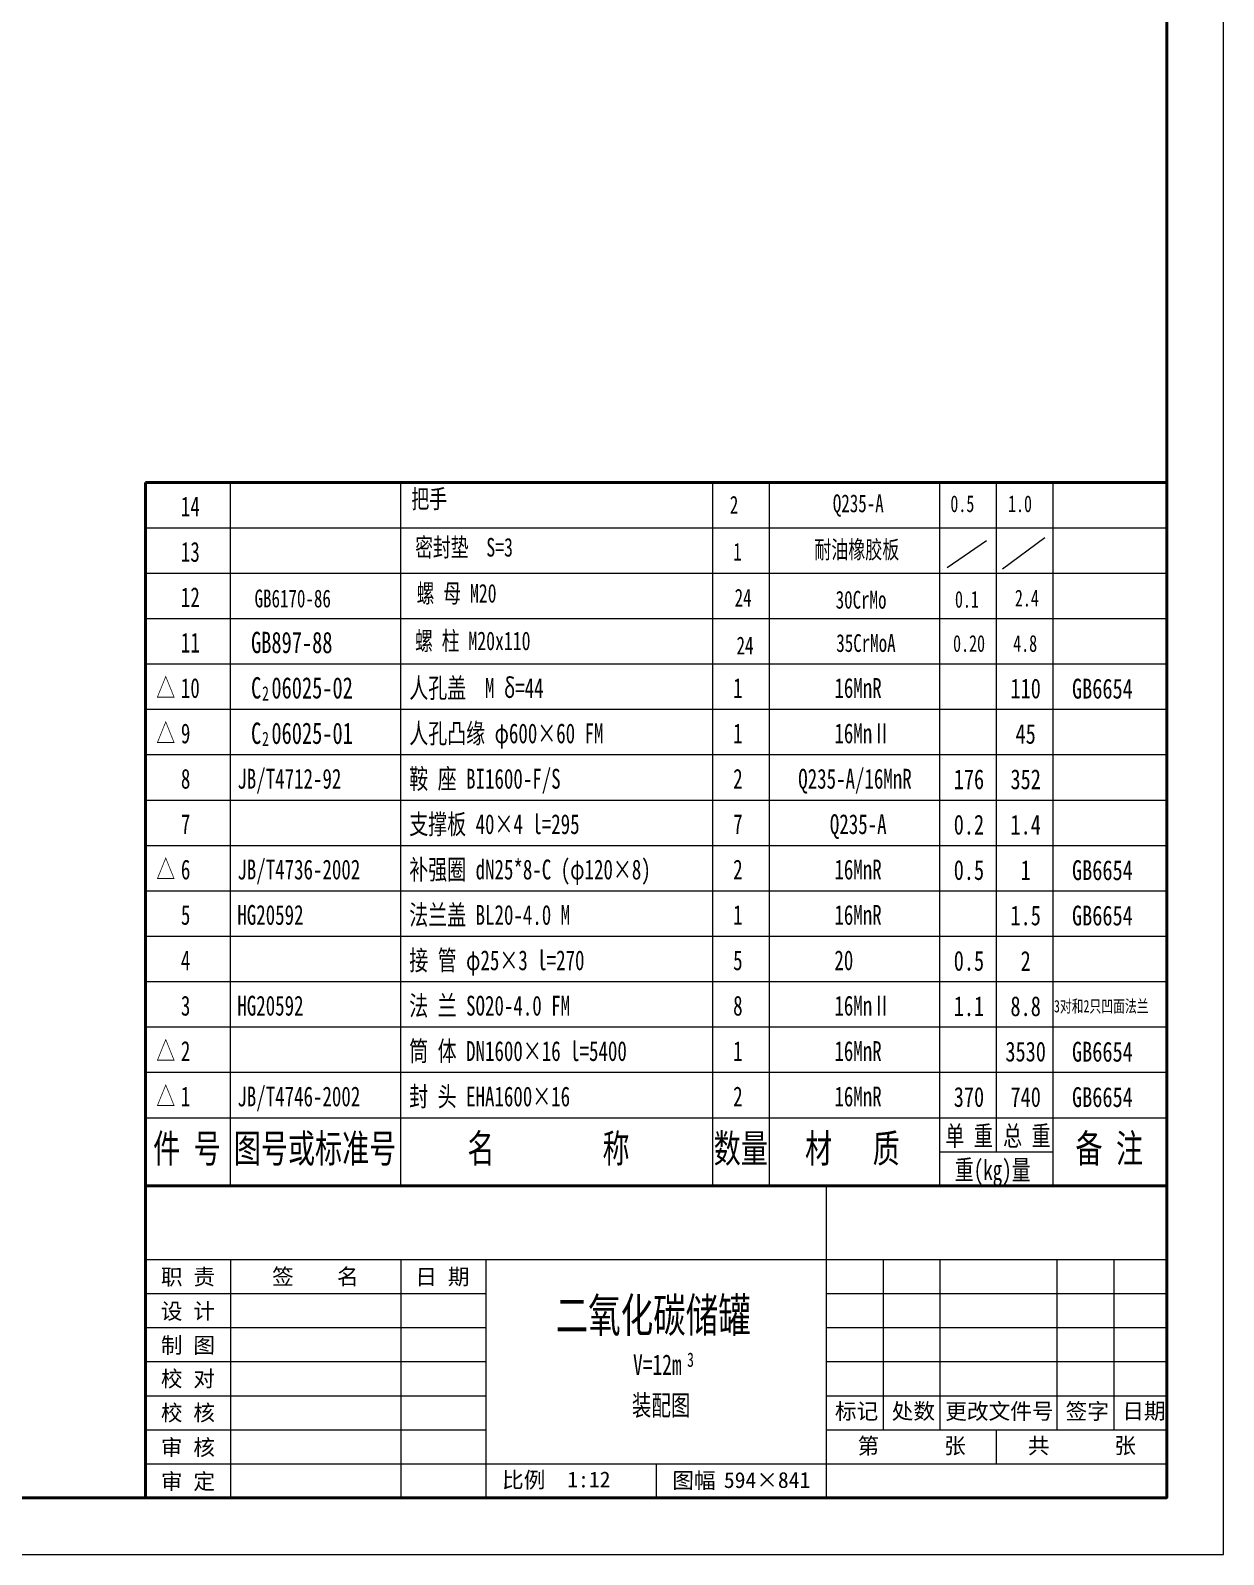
# Model space of a CAD drawing. Extents: x -114315 to 45000, y -61950 to 97535.
# Drawn here: x 42477 to 45000, y -61950 to -58727 of the extents above; entities that cross this region are included whole.
import ezdxf
from ezdxf.enums import TextEntityAlignment as Align

# ---------------------------------------------------------------- set-up
doc = ezdxf.new("R2010")
doc.units = 0
doc.header["$LTSCALE"] = 10
for name, color, linetype, lineweight in [('A 粗实线', 1, 'CONTINUOUS', 40), ('B 细实线', 7, 'CONTINUOUS', 18), ('C 文 字', 2, 'CONTINUOUS', 20), ('J 标注尺寸', 2, 'CONTINUOUS', 18)]:
    doc.layers.add(name, color=color, linetype=linetype, lineweight=lineweight)
doc.styles.add('EB_TXT_STYLE0', font='SIMFANG.TTF', dxfattribs={"width": 0.7, "height": 60})
doc.styles.add('HZTXT', font='SIMFANG.TTF', dxfattribs={"width": 0.75})
doc.styles.add('标题中文', font='SIMFANG.TTF', dxfattribs={"width": 0.7})

msp = doc.modelspace()

# ---------------------------------------------------------------- linework, layer by layer
at = {"layer": 'A 粗实线'}
for p, q in [((42719.78737967042, -59682.46098906476), (42719.78737967042, -61170.46098906477)), ((42719.78737967042, -59682.46098906476), (44879.78737967042, -59682.46098906476)), ((42719.78737967042, -61170.46098906477), (44879.78737967042, -61170.46098906477))]:
    msp.add_line(p, q, dxfattribs=at)
at = {"layer": 'A 粗实线', "color": 1}
msp.add_line((42719.78737967042, -61170.46098906477), (42719.78737967042, -61830.46098906477), dxfattribs=at)
at = {"layer": 'A 粗实线', "color": 5}
msp.add_lwpolyline([(35207.78737967042, -61830.46098906477), (44879.78737967042, -61830.46098906477), (44879.78737967042, -54942.46098906477), (35207.78737967042, -54942.46098906477)], close=True, dxfattribs=at)
at = {"layer": 'B 细实线'}
for p, q in [((42899.78737967042, -61170.46098906477), (42899.78737967042, -59682.46098906476)), ((43259.78737967042, -61170.46098906477), (43259.78737967042, -59682.46098906476)), ((43919.78737967042, -61170.46098906477), (43919.78737967042, -59682.46098906476)), ((44039.78737967042, -61170.46098906477), (44039.78737967042, -59682.46098906476)), ((44399.78737967042, -61170.46098906477), (44399.78737967042, -59682.46098906476)), ((44519.78737967042, -61098.46098906477), (44519.78737967042, -59682.46098906476)), ((44639.78737967042, -61170.46098906477), (44639.78737967042, -59682.46098906476)), ((42719.78737967042, -59778.46098906477), (44879.78737967042, -59778.46098906477)), ((42719.78737967042, -59874.46098906477), (44879.78737967042, -59874.46098906477)), ((42719.78737967042, -59970.46098906477), (44879.78737967042, -59970.46098906477)), ((42719.78737967042, -60066.46098906477), (44879.78737967042, -60066.46098906477)), ((42719.78737967042, -60162.46098906477), (44879.78737967042, -60162.46098906477)), ((42719.78737967042, -60258.46098906477), (44879.78737967042, -60258.46098906477)), ((42719.78737967042, -60354.46098906477), (44879.78737967042, -60354.46098906477)), ((42719.78737967042, -60450.46098906477), (44879.78737967042, -60450.46098906477)), ((42719.78737967042, -60546.46098906477), (44879.78737967042, -60546.46098906477)), ((42719.78737967042, -60642.46098906477), (44879.78737967042, -60642.46098906477)), ((42719.78737967042, -60738.46098906477), (44879.78737967042, -60738.46098906477)), ((42719.78737967042, -60834.46098906477), (44879.78737967042, -60834.46098906477)), ((42719.78737967042, -60930.46098906477), (44879.78737967042, -60930.46098906477)), ((42719.78737967042, -61026.46098906477), (44879.78737967042, -61026.46098906477)), ((44399.78737967042, -61098.46098906477), (44639.78737967042, -61098.46098906477)), ((44159.78737967042, -61170.46098906477), (44159.78737967042, -61830.46098906477)), ((42719.78737967042, -61326.46098906477), (44879.78737967042, -61326.46098906477)), ((42899.78737967042, -61326.46098906477), (42899.78737967042, -61830.46098906477)), ((43259.78737967042, -61326.46098906477), (43259.78737967042, -61830.46098906477)), ((43439.78737967042, -61326.46098906477), (43439.78737967042, -61830.46098906477)), ((44279.78737967042, -61326.46098906477), (44279.78737967042, -61686.46098906477)), ((44399.78737967042, -61326.46098906477), (44399.78737967042, -61686.46098906477)), ((44647.54382216668, -61326.46098906477), (44647.54382216668, -61686.46098906477)), ((44767.54382216668, -61326.46098906477), (44767.54382216668, -61686.46098906477)), ((42719.78737967042, -61398.46098906477), (43439.78737967042, -61398.46098906477)), ((44159.78737967042, -61398.46098906477), (44879.78737967042, -61398.46098906477)), ((42719.78737967042, -61470.46098906477), (43439.78737967042, -61470.46098906477)), ((44159.78737967042, -61470.46098906477), (44879.78737967042, -61470.46098906477)), ((42719.78737967042, -61542.46098906477), (43439.78737967042, -61542.46098906477)), ((44159.78737967042, -61542.46098906477), (44879.78737967042, -61542.46098906477)), ((42719.78737967042, -61614.46098906477), (43439.78737967042, -61614.46098906477)), ((44159.78737967042, -61614.46098906477), (44879.78737967042, -61614.46098906477)), ((42719.78737967042, -61686.46098906477), (43439.78737967042, -61686.46098906477)), ((44159.78737967042, -61686.46098906477), (44879.78737967042, -61686.46098906477)), ((44519.78737967042, -61758.46098906477), (44519.78737967042, -61686.46098906477)), ((42719.78737967042, -61758.46098906477), (44879.78737967042, -61758.46098906477)), ((43799.78737967042, -61758.46098906477), (43799.78737967042, -61830.46098906477))]:
    msp.add_line(p, q, dxfattribs=at)
msp.add_lwpolyline([(34907.78737967042, -61950.46098906477), (44999.78737967042, -61950.46098906477), (44999.78737967042, -54822.46098906477), (34907.78737967042, -54822.46098906477)], close=True, dxfattribs=at)
at = {"layer": 'C 文 字', "color": 2}
for p, q in [((44532.05452066623, -59865.65133858025), (44621.99834893517, -59799.08584976818)), ((44415.4607082977, -59862.32306413964), (44498.74200284665, -59805.74239864938))]:
    msp.add_line(p, q, dxfattribs=at)

# ---------------------------------------------------------------- texts
at = {"layer": 'C 文 字', "style": 'HZTXT', "width": 0.75}
for s, p in [('110', (44581.39392483282, -60118.87158342675)), ('GB6654', (44743.69685120221, -60118.87158342675)), ('45', (44581.39392483282, -60214.87158342675)), ('176', (44461.39392483282, -60310.87158342675)), ('352', (44581.39392483282, -60310.87158342675)), ('0.2', (44461.39392483282, -60406.87158342675)), ('1.4', (44581.39392483282, -60406.87158342675)), ('0.5', (44461.39392483281, -60502.87158342675)), ('1', (44581.39392483281, -60502.87158342675)), ('GB6654', (44743.6968512022, -60502.87158342675)), ('1.5', (44581.39392483281, -60598.87158342675)), ('GB6654', (44743.6968512022, -60598.87158342675)), ('0.5', (44461.3939248329, -60694.87158342675)), ('2', (44581.3939248329, -60694.87158342675)), ('1.1', (44461.3939248329, -60790.87158342675)), ('8.8', (44581.3939248329, -60790.87158342675)), ('3530', (44581.39392483281, -60886.87158342675)), ('GB6654', (44743.6968512022, -60886.87158342675)), ('370', (44461.39392483281, -60982.87158342675)), ('740', (44581.39392483281, -60982.87158342675)), ('GB6654', (44743.6968512022, -60982.87158342675))]:
    msp.add_text(s, height=42, dxfattribs=at).set_placement(p, align=Align.MIDDLE)
at = {"layer": 'C 文 字', "style": '标题中文', "oblique": 0.5}
msp.add_text('职 责', height=33.6, rotation=0.09586793859171834, dxfattribs=at).set_placement((42809.61676813348, -61363.1359787347), align=Align.MIDDLE_CENTER)
for s, p in [('签    名', (43079.08652706759, -61361.87706831415)), ('日 期', (43347.7678773129, -61362.59024490073)), ('设 计', (42809.61676813348, -61435.1359787347)), ('制 图', (42809.61676813348, -61507.1359787347)), ('校 对', (42809.61676813348, -61577.861923416)), ('校 核', (42809.61676813348, -61649.861923416)), ('标记', (44223.7258848589, -61646.66874606346)), ('处数', (44343.7258848589, -61646.66874606346)), ('更改文件号', (44525.66499548301, -61646.66874606346)), ('签字', (44711.48232735516, -61646.66874606346)), ('日期', (44831.48232735516, -61646.66874606346)), ('审 核', (42809.61676813348, -61723.13594179592)), ('第      张', (44340.1714279101, -61719.82300429072)), ('共      张', (44700.1714279101, -61719.82300429072)), ('审 定', (42809.61676813348, -61795.1359787347)), ('比例', (43519.74794535359, -61792.0409337779)), ('1:12', (43657.53579992329, -61792.0409337779)), ('图幅', (43879.74794535359, -61793.12290746206)), ('594×841', (44034.43423062644, -61793.12290746206))]:
    msp.add_text(s, height=33.6, rotation=0.09586793859171834, dxfattribs=at).set_placement(p, align=Align.MIDDLE)
at = {"layer": 'C 文 字', "color": 2, "attachment_point": 1, "style": 'EB_TXT_STYLE0'}
for s, insert, char_height in [('把手', (43282.4007899287, -59697.82074430276), 39.41605839416059), ('2', (43955.71027055121, -59711.05036042102), 37.66423357664234), ('Q235-A', (44173.55609163648, -59707.98408831694), 37.66423357664234), ('0.5', (44422.15116007796, -59709.93334623209), 35.47445255474452), ('1.0', (44544.07241362068, -59709.93334623209), 35.47445255474452), ('{\\f宋体|b0|i0|c134|p2;密封垫  }S=3', (43290.34279450987, -59800.06380913499), 39.41605839416059), ('耐油橡胶板', (44134.27611527315, -59805.80815644654), 37.66423357664234), ('1', (43962.92138582988, -59810.2831026291), 37.66423357664234), ('螺 母 M20', (43293.30926355146, -59897.39428309036), 39.41605839416059), ('GB6170-86', (42950.64670799843, -59909.29439501429), 37.66423357664234), ('24', (43965.88785487146, -59907.61357658447), 37.66423357664234), ('30CrMo', (44179.55539444537, -59911.91117493232), 37.66423357664234), ('0.1', (44431.80080284649, -59912.14774907622), 35.47445255474452), ('2.4', (44558.63024005954, -59909.50686842248), 35.47445255474452), ('螺 柱 M20x110', (43290.05742155361, -59998.01685472712), 39.41605839416059), ('GB897-88', (42943.28582745753, -59998.55737083528), 45.19708029197081), ('24', (43969.87064063971, -60008.68604991077), 37.66423357664234), ('35CrMoA', (44180.85845085247, -60003.55762710454), 37.66423357664234), ('0.20', (44427.90615635089, -60005.50688501969), 35.47445255474452), ('4.8', (44554.97456962659, -60005.50688501969), 35.47445255474452), ('C 06025-02', (42943.28582745753, -60094.55737083527), 45.19708029197081), ('C 06025-01', (42943.28582745753, -60190.55737083528), 45.19708029197081)]:
    msp.add_mtext(s, dxfattribs=dict(at, insert=insert, char_height=char_height))
at = {"layer": 'J 标注尺寸', "style": '标题中文', "width": 0.7}
for s, height, p in [('14', 42, (42794.86497844264, -59754.46098906477)), ('13', 42, (42794.86497844264, -59850.46098906477)), ('12', 42, (42794.86497844264, -59946.46098906477)), ('11', 42, (42794.86497844264, -60042.46098906477)), ('△', 42, (42742.76956133279, -60138.46098906477)), ('人孔盖  M δ=44', 42, (43277.7930199114, -60138.46098906477)), ('10', 42, (42794.86497844264, -60138.46098906477)), ('2', 30.24, (42966.65828359485, -60144.07723675017)), ('1', 42, (43962.76203164948, -60138.46098906477)), ('16MnR', 42, (44176.86540780037, -60138.46098906476)), ('△', 42, (42742.76956133279, -60234.46098906477)), ('人孔凸缘 φ600×60 FM', 42, (43277.7930199114, -60234.46098906477)), ('9', 42, (42794.86497844264, -60234.46098906477)), ('2', 30.24, (42966.65828359485, -60240.07723675018)), ('1', 42, (43962.76203164948, -60234.46098906477)), ('16MnⅡ', 42, (44176.86540780036, -60234.46098906476)), ('JB/T4712-92', 42, (42914.22603065242, -60330.46098906477)), ('鞍 座 BI1600-F/S', 42, (43277.7930199114, -60330.46098906477)), ('Q235-A/16MnR', 42, (44100.42297564186, -60330.46098906477)), ('8', 42, (42794.86497844264, -60330.46098906477)), ('2', 42, (43962.76203164948, -60330.46098906477)), ('支撑板 40×4 l=295', 42, (43277.7930199114, -60426.46098906477)), ('7', 42, (42794.86497844264, -60426.46098906477)), ('7', 42, (43962.76203164948, -60426.46098906477)), ('Q235-A', 42, (44167.29248362984, -60426.46098906477)), ('△', 42, (42742.76956133277, -60522.46098906477)), ('JB/T4736-2002', 42, (42914.22603065241, -60522.46098906477)), ('补强圈 dN25*8-C (φ120×8)', 42, (43277.79301991139, -60522.46098906477)), ('6', 42, (42794.86497844264, -60522.46098906477)), ('2', 42, (43962.76203164947, -60522.46098906477)), ('16MnR', 42, (44176.86540780036, -60522.46098906476)), ('HG20592', 42, (42914.22603065241, -60618.46098906477)), ('法兰盖 BL20-4.0 M', 42, (43277.79301991139, -60618.46098906477)), ('5', 42, (42794.86497844264, -60618.46098906477)), ('1', 42, (43962.76203164947, -60618.46098906477)), ('16MnR', 42, (44176.86540780036, -60618.46098906476)), ('接 管 φ25×3 l=270', 42, (43277.79301991139, -60714.46098906477)), ('4', 42, (42794.86497844264, -60714.46098906477)), ('5', 42, (43962.76203164947, -60714.46098906477)), ('20', 42, (44176.86540780036, -60714.46098906476)), ('3', 42, (42794.86497844264, -60810.46098906477)), ('HG20592', 42, (42914.22603065241, -60810.46098906477)), ('法 兰 SO20-4.0 FM', 42, (43277.79301991139, -60810.46098906477)), ('8', 42, (43962.76203164947, -60810.46098906477)), ('16MnⅡ', 42, (44176.86540780036, -60810.46098906476)), ('3对和2只凹面法兰', 26.208, (44641.26100854217, -60803.6346243099)), ('△', 42, (42742.76956133279, -60906.46098906477)), ('2', 42, (42794.86497844264, -60906.46098906477)), ('筒 体 DN1600×16 l=5400', 42, (43277.79301991139, -60906.46098906477)), ('1', 42, (43962.76203164947, -60906.46098906477)), ('16MnR', 42, (44176.86540780036, -60906.46098906477)), ('△', 42, (42742.76956133279, -61002.46098906477)), ('1', 42, (42794.86497844264, -61002.46098906477)), ('JB/T4746-2002', 42, (42914.22603065241, -61002.46098906477)), ('封 头 EHA1600×16  ', 42, (43277.79301991139, -61002.46098906477)), ('2', 42, (43962.76203164947, -61002.46098906477)), ('16MnR', 42, (44176.86540780036, -61002.46098906477)), ('件 号', 59.976, (42736.24276357604, -61121.41142643263)), ('图号或标准号', 59.976, (42906.78731327626, -61121.41142643263)), ('名        称', 59.976, (43400.78850911223, -61121.41142643263)), ('数量', 59.976, (43921.69328789262, -61121.41142643263)), ('材   质', 59.976, (44114.86555355426, -61121.41142643263)), ('单 重', 42, (44411.68190868307, -61085.90114864308)), ('总 重', 42, (44533.77746597712, -61085.90114864308)), ('备 注', 59.976, (44686.65688723026, -61121.41142643263)), ('重(kg)量', 42, (44431.58976817032, -61157.90114864308)), ('二氧化碳储罐', 71.9712, (43587.54361655566, -61480.16163730671)), ('V=12m', 43.18272, (43751.00260173026, -61570.4132785541)), ('3', 30.24, (43865.43260731344, -61553.44225744854)), ('装配图', 43.18272, (43748.63965864471, -61656.4304814403))]:
    msp.add_text(s, height=height, dxfattribs=at).set_placement(p)

doc.saveas('drawing.dxf')
